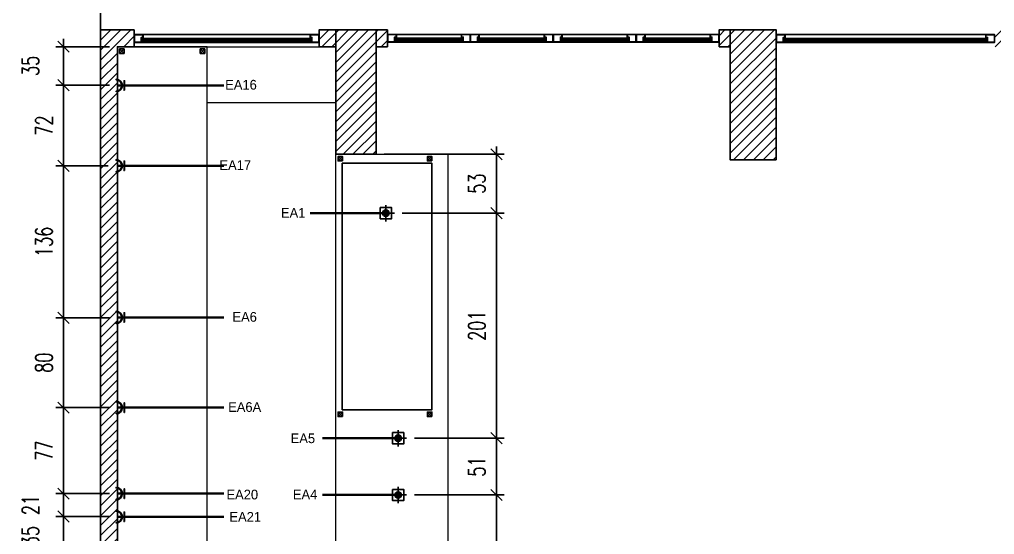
# Model space of a CAD drawing. Header units: centimetres. Extents: x 137431 to 143795, y 30587 to 33236.
# Drawn here: x 139501 to 140371, y 32303 to 32763 of the extents above; entities that cross this region are included whole.
import ezdxf
from ezdxf.enums import TextEntityAlignment as Align

# ---------------------------------------------------------------- set-up
doc = ezdxf.new("R2010")
doc.units = ezdxf.units.CM
doc.header["$LTSCALE"] = 10
doc.header["$MEASUREMENT"] = 0
doc.header["$PDMODE"] = 3
doc.header["$PDSIZE"] = 20
for name, color, linetype in [('-DWG_ANA', 7, 'Continuous'), ('141125_RT1$0$xref_4_vitrin_kaplama$0$2DCAM', 4, 'Continuous'), ('141125_RT1$0$xref_4_vitrin_kaplama$0$2DKONST2', 253, 'Continuous'), ('ELEKTRİK', 10, 'Continuous'), ('Kıtc-002 Çizgi', 7, 'Continuous'), ('Kıtc-040 Detay', 7, 'Continuous'), ('LP-DIMENSION_INT_100', 51, 'Continuous'), ('S2000-002 Çizgi', 7, 'Continuous')]:
    doc.layers.add(name, color=color, linetype=linetype)
doc.layers.add('ARK_AHŞAP', color=45, linetype='Continuous', lineweight=15)
doc.layers.add('ELK', color=1, linetype='Continuous', lineweight=35)
doc.styles.add('GP_A_104_0.00_REV09$0$TRdimension', font='simplex.shx', dxfattribs={"width": 0.7})
doc.styles.add('TAKSİM', font='GOTHIC.TTF', dxfattribs={"height": 7})
doc.dimstyles.new('GP_A_104_0.00_REV09$0$tr-100', dxfattribs={"dimscale": 100, "dimtxt": 0.15, "dimasz": 0.1, "dimexe": 0.07, "dimexo": 0.07, "dimgap": 0.1, "dimtad": 1, "dimdec": 0, "dimrnd": 0.5, "dimzin": 0, "dimdsep": 46, "dimtxsty": 'GP_A_104_0.00_REV09$0$TRdimension', "dimblk": 'GP_A_104_0.00_REV09$0$_Oblique', "dimcen": 0.2, "dimdle": 0.07, "dimadec": 0, "dimazin": 0, "dimtfac": 1, "dimtdec": 0, "dimtmove": 2, "dimatfit": 3, "dimldrblk": 'GP_A_104_0.00_REV09$0$_Oblique', "dimfxl": 1, "dimtolj": 1, "dimtzin": 0, "dimarcsym": 0})
pattern_1 = [(45, (0, 2631.017383589278), (-4.419417382415921, 4.419417382415922), [])]

# ---------------------------------------------------------------- blocks, each defined once
blk = doc.blocks.new('A$C50025146')
at = {"layer": 'ELEKTRİK'}
for points in [[(16.0258407970905, 9.846670621633166), (16.5885051934838, 9.846670621633166), (16.5885051934838, 1.406704675742731), (16.0258407970905, 1.406704675742731)], [(6.940050297998823e-05, 5.345355450490388), (6.940050297998823e-05, 5.908019846885509), (22.50664525620232, 5.908019846885509), (22.50664525620232, 5.345355450490388)]]:
    blk.add_hatch(color=256, dxfattribs=at).paths.add_polyline_path(points)
h = blk.add_hatch(color=256, dxfattribs=at)
edge = h.paths.add_edge_path()
edge.add_line((23.70435837441619, 11.25333161261187), (23.70435837441619, 10.69066721622039))
edge.add_ellipse((23.70435837441619, 5.626687648689767), major_axis=(3.580774291992597, -3.580774291992606), ratio=0.9999999999999413, start_angle=134.9999999999983, end_angle=314.9999999999983)
edge.add_line((23.70435837441619, 0.5627080811555061), (23.70435837441619, 4.368476402305532e-05))
edge.add_ellipse((23.70435837441619, 5.626687648689767), major_axis=(3.978638102213783, 3.978638102213774), ratio=0.9999999999999128, start_angle=45.0000000000025, end_angle=225.0000000000025, ccw=False)
for points, elevation in [([(16.0258407970905, 1.406704675742731), (16.0258407970905, 9.846670621633166), (16.5885051934838, 9.846670621633166), (16.5885051934838, 1.406704675742731)], 4.791194770819646e-08), ([(6.940050297998823e-05, 5.908019846885509), (22.50664525620232, 5.908019846885509), (22.50664525620232, 5.345355450490388), (6.940050297998823e-05, 5.345355450490388)], 4.794507297291503e-08)]:
    blk.add_lwpolyline(points, close=True, dxfattribs=dict(at, elevation=elevation))
at = {"layer": 'ELEKTRİK', "elevation": 4.798666618537076e-08}
blk.add_lwpolyline([(23.70435837441437, 4.368476402305532e-05), (23.70435837441619, 0.5627080811555061, -0.9999999999999944), (23.70435837441619, 10.69066721622039), (23.70435837441619, 11.25333161261187, 0.9999999999999944)], format="xyb", close=True, dxfattribs=at)
blk = doc.blocks.new('A$C611F6802')
at = {"layer": '-DWG_ANA'}
h = blk.add_hatch(dxfattribs=at)
h.set_pattern_fill('ANSI31', color=1, style=0)
h.set_pattern_definition([(45, (-55670.14020227872, -22065.11067284289), (-0.08838834764831843, 0.08838834764831845), [])])
h.paths.add_polyline_path([(4.423971784401617, 7.700424825947266, 1), (10.13888412773802, 7.700424825947266, 1)])
at = {"layer": '-DWG_ANA', "color": 1}
for p, q in [((7.28142795606982, 7.700424825947266), (7.28142795606982, 15.25836134111159)), ((7.28142795606982, 15.25836134111159), (7.28142795606982, 0)), ((7.28142795606982, 7.629180670555797), (0, 7.629180670555797)), ((7.28142795606982, 7.629180670555797), (14.67722620816494, 7.629180670555797)), ((14.67722620816494, 7.629180670555797), (7.28142795606982, 7.629180670555797))]:
    blk.add_line(p, q, dxfattribs=at)
blk.add_lwpolyline([(2.28142795606982, 2.700424825947266), (12.28142795606982, 2.700424825947266), (12.28142795606982, 12.70042482594727), (2.28142795606982, 12.70042482594727)], close=True, dxfattribs=at)
blk.add_circle((7.28142795606982, 7.700424825947266), 2.857456171668203, dxfattribs=at)
blk = doc.blocks.new('ADD')
at = {"layer": 'LP-DIMENSION_INT_100'}
h = blk.add_hatch(dxfattribs=at)
h.set_pattern_fill('ANSI31', color=253, scale=50)
h.set_pattern_definition(pattern_1)
h.paths.add_polyline_path([(139970.107423738, 32753.3731791895), (139940.107423738, 32753.3731791895), (139940.107423738, 32193.3731791895), (139955.107423738, 32193.3731791895), (139955.107423738, 32738.3731791895), (139970.107423738, 32738.3731791895)])
h.paths.add_polyline_path([(139973.107423738, 32112.3731791895), (139940.107423738, 32112.3731791895), (139940.107423738, 32193.3731791895), (139973.107423738, 32193.3731791895)])
h.paths.add_polyline_path([(139940.107423738, 32112.3731791895), (139955.107423738, 32112.3731791895), (139955.107423738, 31876.3731791895), (139940.107423738, 31876.3731791895)])
h.paths.add_polyline_path([(140016.107423738, 31876.3731791895), (139940.107423738, 31876.3731791895), (139940.107423738, 31851.3731791895), (140016.107423738, 31851.3731791895)])
h.paths.add_polyline_path([(140016.107423738, 31866.3731791895), (140198.107423738, 31866.3731791895), (140198.107423738, 32061.3731791895), (140550.107423738, 32061.3731791895), (140550.107423738, 31846.3731791895), (140535.107423738, 31846.3731791895), (140535.107423738, 32046.3731791895), (140213.107423738, 32046.3731791895), (140213.107423738, 31851.3731791895), (140016.107423738, 31851.3731791895)])
h = blk.add_hatch(dxfattribs=at)
h.set_pattern_fill('ANSI31', color=253, scale=50)
h.set_pattern_definition(pattern_1)
h.paths.add_polyline_path([(140186.107423738, 32642.3731791895), (140150.107423738, 32642.3731791895), (140150.107423738, 32753.3731791895), (140186.107423738, 32753.3731791895)])
h.paths.add_polyline_path([(140135.107423738, 32738.3731791895), (140150.107423738, 32738.3731791895), (140150.107423738, 32753.3731791895), (140135.107423738, 32753.3731791895)])
h.paths.add_polyline_path([(140196.107423738, 32738.3731791895), (140186.107423738, 32738.3731791895), (140186.107423738, 32753.3731791895), (140196.107423738, 32753.3731791895)])
h.paths.add_polyline_path([(140543.107423738, 32637.3731791895), (140502.107423738, 32637.3731791895), (140502.107423738, 32753.3731791895), (140543.107423738, 32753.3731791895)])
h.paths.add_polyline_path([(140492.107423738, 32738.3731791895), (140502.107423738, 32738.3731791895), (140502.107423738, 32753.3731791895), (140492.107423738, 32753.3731791895)])
h.paths.add_polyline_path([(140738.107423738, 32738.3731791895), (140831.107423738, 32738.3731791895), (140831.107423738, 32753.3731791895), (140738.107423738, 32753.3731791895)])
h.paths.add_polyline_path([(141025.107423738, 32705.3731791895), (141150.107423738, 32705.3731791895), (141150.107423738, 32753.3731791895), (141025.107423738, 32753.3731791895)])
h.paths.add_polyline_path([(141135.107423738, 32705.3731791895), (141150.107423738, 32705.3731791895), (141150.107423738, 32626.3731791895), (141135.107423738, 32626.3731791895)])
h.paths.add_polyline_path([(141135.107423738, 32432.3731791895), (141150.107423738, 32432.3731791895), (141150.107423738, 32342.3731791895), (141135.107423738, 32342.3731791895)])
h.paths.add_polyline_path([(141135.107423738, 32149.3731791895), (141150.107423738, 32149.3731791895), (141150.107423738, 31979.3731791895), (141135.107423738, 31979.3731791895)])
h.paths.add_polyline_path([(141019.107423738, 31936.3731791895), (141150.107423738, 31936.3731791895), (141150.107423738, 31979.3731791895), (141019.107423738, 31979.3731791895)])
h.paths.add_polyline_path([(140826.107423738, 32342.3731791895), (140858.107423738, 32342.3731791895), (140858.107423738, 32265.3731791895), (140826.107423738, 32265.3731791895)])
at = {"layer": '141125_RT1$0$xref_4_vitrin_kaplama$0$2DCAM'}
for p, q in [((140127.1074021604, 32749.1232872543), (139978.1073918363, 32749.12322762729)), ((140262.1074237382, 32749.37313315692), (140204.1073973364, 32749.37316894448)), ((140278.1075042948, 32749.37313315692), (140336.1073973429, 32749.3731539246)), ((140410.1074237427, 32749.37228743463), (140352.1073973381, 32749.37213313215)), ((140484.107403599, 32749.37313315692), (140426.1074237378, 32749.37316143442)), ((140730.1073834597, 32749.1232872543), (140551.1073834593, 32749.12322762729)), ((139978.4074321151, 32742.12322935451), (140126.8074424389, 32742.12328552856)), ((140204.4074376152, 32742.3731706717), (140261.8074640167, 32742.37313143118)), ((140335.8073570641, 32742.37315565182), (140278.4074640163, 32742.37313143118)), ((140352.4074376169, 32742.37213485938), (140409.8074640212, 32742.37228195962)), ((140426.4074640166, 32742.37316316165), (140483.8074438775, 32742.37313143118)), ((140551.4074237382, 32742.12322935451), (140729.8074237382, 32742.12328552856))]:
    blk.add_line(p, q, dxfattribs=at)
for points in [[(140128.5074215849, 32745.82205593584), (139976.7074104031, 32745.82198019848)], [(139976.7074138555, 32745.22198019833), (140128.5074250374, 32745.22205593594)], [(139976.707423062, 32743.62198019832), (139977.7074230619, 32743.62198595226), (139977.7074138555, 32745.22198595236), (139976.7074138555, 32745.22198019833)], [(140128.5074376964, 32743.0220559359), (139976.7074265145, 32743.02198019831), (139976.707423062, 32743.62198019832), (140128.5074342438, 32743.62205593595)], [(140128.5074250302, 32745.22329530994), (140127.5074250303, 32745.223289556), (140127.5074342368, 32743.62328955602), (140128.5074342368, 32743.62329530996)], [(140263.5074431627, 32746.07190183846), (140202.7074159031, 32746.07192151567)], [(140202.707428562, 32743.87192151551), (140203.707428562, 32743.87192726945), (140203.7074193556, 32745.47192726955), (140202.7074193555, 32745.47192151552)], [(140202.7074193555, 32745.47192151552), (140263.5074466152, 32745.47190183855)], [(140263.5074592741, 32743.27190183851), (140202.7074320146, 32743.2719215155), (140202.707428562, 32743.87192151551), (140263.5074558216, 32743.87190183856)], [(140263.507446608, 32745.47314121256), (140262.507446608, 32745.47313545861), (140262.5074558146, 32743.87313545864), (140263.5074558145, 32743.87314121258)], [(140276.7074687589, 32743.27190183851), (140337.5073626647, 32743.27190649562), (140337.5073661172, 32743.87190649563), (140276.7074722114, 32743.87190183856)], [(140276.7074814251, 32745.47314121256), (140277.707481425, 32745.47313545861), (140277.7074722184, 32743.87313545864), (140276.7074722185, 32743.87314121258)], [(140337.5073753237, 32745.47190649563), (140276.7074814178, 32745.47190183855)], [(140276.7074848703, 32746.07190183846), (140337.5073787762, 32746.07190649578)], [(140337.5073661172, 32743.87190649563), (140336.5073661173, 32743.87191224957), (140336.5073753237, 32745.47191224966), (140337.5073753237, 32745.47190649563)], [(140411.5074431672, 32746.07107273111), (140350.7074159049, 32746.07088570334)], [(140350.7074193573, 32745.47088570319), (140410.5074466196, 32745.47107155159)], [(140350.7074285638, 32743.87088570319), (140351.7074285637, 32743.87089145713), (140351.7074193573, 32745.47089145722), (140350.7074193573, 32745.47088570319)], [(140411.5074592785, 32743.27107273144), (140350.7074320163, 32743.27088570318), (140350.7074285638, 32743.87088570319), (140410.5074558261, 32743.87107155162)], [(140411.50744661, 32745.47272298963), (140410.5074466101, 32745.47271723568), (140410.5074558166, 32743.87271723571), (140411.5074558166, 32743.87272298965)], [(140485.5074230234, 32746.07190183846), (140424.7074423046, 32746.07191400561)], [(140424.7074549635, 32743.87191400545), (140425.7074549634, 32743.8719197594), (140425.7074457571, 32745.47191975949), (140424.707445757, 32745.47191400546)], [(140424.707445757, 32745.47191400546), (140485.507426476, 32745.47190183855)], [(140485.5074391349, 32743.27190183851), (140424.7074584161, 32743.27191400545), (140424.7074549635, 32743.87191400545), (140485.5074356824, 32743.87190183856)], [(140485.5074264687, 32745.47314121256), (140484.5074264688, 32745.47313545861), (140484.5074356753, 32743.87313545864), (140485.5074356753, 32743.87314121258)], [(140731.5074028841, 32745.82205593584), (140549.7074020261, 32745.82198019848)], [(140549.7074054785, 32745.22198019833), (140731.5074063367, 32745.22205593594)], [(140549.7074146851, 32743.62198019832), (140550.7074146849, 32743.62198595226), (140550.7074054785, 32745.22198595236), (140549.7074054785, 32745.22198019833)], [(140731.5074189956, 32743.0220559359), (140549.7074181375, 32743.02198019831), (140549.7074146851, 32743.62198019832), (140731.5074155431, 32743.62205593595)], [(140731.5074063294, 32745.22329530994), (140730.5074063295, 32745.223289556), (140730.507415536, 32743.62328955602), (140731.507415536, 32743.62329530996)]]:
    blk.add_lwpolyline(points, dxfattribs=at)
at = {"layer": '141125_RT1$0$xref_4_vitrin_kaplama$0$2DKONST2'}
for points in [[(139976.707428809, 32742.62321957241), (139976.7074069435, 32746.42321957239), (139978.1074073724, 32746.42322762809), (139978.1073918363, 32749.12322762777), (139971.1074182379, 32749.12318734973), (139971.1074182379, 32749.12318734973), (139970.1074182379, 32749.12318159564), (139970.1074292381, 32742.62317678336), (139970.1074292381, 32742.62317678336), (139970.1074321149, 32742.12318159527), (139978.407432115, 32742.12322935443), (139978.4074292379, 32742.62322935437)], [(139976.4574302475, 32742.37321813387), (139976.4574055049, 32746.6732181339), (139977.857405934, 32746.67322618955), (139977.8573932749, 32748.87322618934), (139971.3574196764, 32748.87318878832), (139971.3574196765, 32748.87318878845), (139970.3574185082, 32748.87318303409), (139970.3574295085, 32742.37318303418)], [(140134.1074424387, 32742.12332753272), (140135.1074424387, 32742.12333328691), (140135.1074050372, 32748.62333328688), (140135.1074050372, 32748.62333328694), (140135.1074021602, 32749.12333328685), (140127.1074021604, 32749.12328725426), (140127.1074176963, 32746.42328725427), (140128.5074181254, 32746.42329531017), (140128.5074399908, 32742.62329531012), (140126.8074395618, 32742.62328552812), (140126.8074424389, 32742.12328552827), (140134.1074424387, 32742.12332753272)], [(140133.8574410002, 32742.37332609429), (140134.8574410001, 32742.37333184835), (140134.8574035987, 32748.87333184838), (140127.3574035989, 32748.87328869273), (140127.3574162576, 32746.6732886925), (140128.7574166868, 32746.67329674835), (140128.7574414293, 32742.37329674867), (140133.8574410003, 32742.37332609444)], [(140202.707434309, 32742.8731608896), (140202.7074124436, 32746.67316088958), (140204.1074128725, 32746.67316894528), (140204.1073973364, 32749.37316894496), (140197.107423738, 32749.37312866692), (140197.107423738, 32749.37312866692), (140196.107423738, 32749.37312291283), (140196.1074347382, 32742.87311810055), (140196.1074347382, 32742.87311810055), (140196.107437615, 32742.37312291246), (140204.4074376151, 32742.37317067162), (140204.407434738, 32742.87317067156)], [(140202.4574357475, 32742.62315945106), (140202.457411005, 32746.92315945109), (140203.857411434, 32746.92316750674), (140203.8573987749, 32749.12316750653), (140197.3574251765, 32749.1231301055), (140197.3574251766, 32749.12313010564), (140196.3574240083, 32749.12312435128), (140196.3574350085, 32742.62312435137)], [(140269.1074640165, 32742.37317343534), (140270.1074640165, 32742.37317918953), (140270.107426615, 32748.8731791895), (140270.107426615, 32748.87317918956), (140270.107423738, 32749.37317918947), (140262.1074237382, 32749.37313315687), (140262.1074392741, 32746.67313315689), (140263.5074397032, 32746.67314121279), (140263.5074615685, 32742.87314121274), (140261.8074611396, 32742.87313143074), (140261.8074640167, 32742.37313143089), (140269.1074640165, 32742.37317343534)], [(140268.857462578, 32742.62317199691), (140269.8574625779, 32742.62317775097), (140269.8574251765, 32749.123177751), (140262.3574251767, 32749.12313459535), (140262.3574378354, 32746.92313459512), (140263.7574382646, 32746.92314265097), (140263.7574630071, 32742.62314265129), (140268.8574625781, 32742.62317199706)], [(140271.1074640165, 32742.37317343534), (140270.1074640165, 32742.37317918953), (140270.107501418, 32748.8731791895), (140270.107501418, 32748.87317918956), (140270.107504295, 32749.37317918947), (140278.1075042948, 32749.37313315687), (140278.1074887589, 32746.67313315689), (140276.7074883298, 32746.67314121279), (140276.7074664645, 32742.87314121274), (140278.4074668934, 32742.87313143074), (140278.4074640163, 32742.37313143089), (140271.1074640165, 32742.37317343534)], [(140271.357465455, 32742.62317199691), (140270.3574654551, 32742.62317775097), (140270.3575028565, 32749.123177751), (140277.8575028563, 32749.12313459535), (140277.8574901976, 32746.92313459512), (140276.4574897685, 32746.92314265097), (140276.4574650259, 32742.62314265129), (140271.3574654549, 32742.62317199706)], [(140337.5073603703, 32742.87314586972), (140337.5073822357, 32746.67314586969), (140336.1073818068, 32746.6731539254), (140336.1073973429, 32749.37315392508), (140343.1073709413, 32749.37311364703), (140343.1073709413, 32749.37311364703), (140344.1073709413, 32749.37310789294), (140344.1073599411, 32742.87310308067), (140344.1073599411, 32742.87310308067), (140344.1073570643, 32742.37310789258), (140335.8073570642, 32742.37315565173), (140335.8073599413, 32742.87315565168)], [(140337.7573589318, 32742.62314443117), (140337.7573836743, 32746.92314443121), (140336.3573832453, 32746.92315248686), (140336.3573959043, 32749.12315248665), (140342.8573695028, 32749.12311508562), (140342.8573695027, 32749.12311508575), (140343.857370671, 32749.1231093314), (140343.8573596707, 32742.62310933149)], [(140350.7074343108, 32742.87212507728), (140350.7074124453, 32746.67212507725), (140352.1074128742, 32746.67213313296), (140352.1073973381, 32749.37213313263), (140345.1074237397, 32749.37209285459), (140345.1074237397, 32749.37209285459), (140344.1074237397, 32749.3720871005), (140344.1074347399, 32742.87208228823), (140344.1074347399, 32742.87208228823), (140344.1074376168, 32742.37208710014), (140352.4074376168, 32742.37213485929), (140352.4074347397, 32742.87213485923)], [(140350.4574357493, 32742.62212363873), (140350.4574110068, 32746.92212363876), (140351.8574114358, 32746.92213169441), (140351.8573987767, 32749.12213169421), (140345.3574251783, 32749.12209429318), (140345.3574251783, 32749.12209429331), (140344.35742401, 32749.12208853896), (140344.3574350103, 32742.62208853905)], [(140417.1074640185, 32742.37275521241), (140418.1074640185, 32742.3727609666), (140418.107426617, 32748.87276096657), (140418.107426617, 32748.87276096663), (140418.10742374, 32749.37276096654), (140410.1074237402, 32749.37271493394), (140410.1074392761, 32746.67271493396), (140411.5074397052, 32746.67272298986), (140411.5074615706, 32742.87272298981), (140409.8074611417, 32742.87271320781), (140409.8074640187, 32742.37271320795), (140417.1074640185, 32742.37275521241)], [(140416.85746258, 32742.62275377398), (140417.8574625799, 32742.62275952804), (140417.8574251785, 32749.12275952807), (140410.3574251788, 32749.12271637241), (140410.3574378375, 32746.92271637218), (140411.7574382666, 32746.92272442804), (140411.7574630091, 32742.62272442835), (140416.8574625801, 32742.62275377413)], [(140424.7074607105, 32742.87315337954), (140424.707438845, 32746.67315337952), (140426.107439274, 32746.67316143522), (140426.1074237378, 32749.3731614349), (140419.1074501395, 32749.37312115686), (140419.1074501395, 32749.37312115686), (140418.1074501395, 32749.37311540277), (140418.1074611397, 32742.8731105905), (140418.1074611397, 32742.8731105905), (140418.1074640165, 32742.37311540241), (140426.4074640166, 32742.37316316156), (140426.4074611395, 32742.8731631615)], [(140424.457462149, 32742.623151941), (140424.4574374065, 32746.92315194103), (140425.8574378355, 32746.92315999668), (140425.8574251764, 32749.12315999647), (140419.357451578, 32749.12312259545), (140419.3574515781, 32749.12312259558), (140418.3574504097, 32749.12311684123), (140418.35746141, 32742.62311684131)], [(140491.1074438773, 32742.37317343534), (140492.1074438773, 32742.37317918953), (140492.1074064758, 32748.8731791895), (140492.1074064758, 32748.87317918956), (140492.1074035988, 32749.37317918947), (140484.1074035989, 32749.37313315687), (140484.1074191348, 32746.67313315689), (140485.5074195639, 32746.67314121279), (140485.5074414293, 32742.87314121274), (140483.8074410004, 32742.87313143074), (140483.8074438774, 32742.37313143089), (140491.1074438773, 32742.37317343534)], [(140490.8574424387, 32742.62317199691), (140491.8574424386, 32742.62317775097), (140491.8574050372, 32749.123177751), (140484.3574050375, 32749.12313459535), (140484.3574176962, 32746.92313459512), (140485.7574181253, 32746.92314265097), (140485.7574428678, 32742.62314265129), (140490.8574424388, 32742.62317199706)], [(140549.707420432, 32742.62321957241), (140549.7073985665, 32746.42321957239), (140551.1073989955, 32746.42322762809), (140551.1073834593, 32749.12322762777), (140544.1074098609, 32749.12318734973), (140544.1074098609, 32749.12318734973), (140543.1074098609, 32749.12318159564), (140543.1074208611, 32742.62317678336), (140543.1074208611, 32742.62317678336), (140543.107423738, 32742.12318159527), (140551.407423738, 32742.12322935443), (140551.407420861, 32742.62322935437)], [(140549.4574218705, 32742.37321813387), (140549.457397128, 32746.6732181339), (140550.857397557, 32746.67322618955), (140550.8573848979, 32748.87322618934), (140544.3574112995, 32748.87318878832), (140544.3574112996, 32748.87318878845), (140543.3574101313, 32748.87318303409), (140543.3574211315, 32742.37318303418)], [(140737.107423738, 32742.12332753272), (140738.107423738, 32742.12333328691), (140738.1073863365, 32748.62333328688), (140738.1073863365, 32748.62333328694), (140738.1073834595, 32749.12333328685), (140730.1073834596, 32749.12328725426), (140730.1073989955, 32746.42328725427), (140731.5073994247, 32746.42329531017), (140731.50742129, 32742.62329531012), (140729.8074208611, 32742.62328552812), (140729.8074237381, 32742.12328552827), (140737.107423738, 32742.12332753272)], [(140736.8574222995, 32742.37332609429), (140737.8574222993, 32742.37333184835), (140737.857384898, 32748.87333184838), (140730.3573848982, 32748.87328869273), (140730.3573975569, 32746.6732886925), (140731.757397986, 32746.67329674835), (140731.7574227286, 32742.37329674867), (140736.8574222996, 32742.37332609444)]]:
    blk.add_lwpolyline(points, close=True, dxfattribs=at)
at = {"layer": 'LP-DIMENSION_INT_100', "color": 2}
blk.add_lwpolyline([(139940.107423738, 32753.3731791895), (139940.107423738, 33236.3731791895), (141408.107423738, 33236.3731791895), (141408.107423738, 31667.40631546666)], dxfattribs=at)
for points in [[(139970.107423738, 32753.3731791895), (139940.107423738, 32753.3731791895), (139940.107423738, 32193.3731791895), (139955.107423738, 32193.3731791895), (139955.107423738, 32738.3731791895), (139970.107423738, 32738.3731791895), (139970.107423738, 32753.3731791895)], [(140135.107423738, 32738.3731791895), (140150.107423738, 32738.3731791895), (140150.107423738, 32753.3731791895), (140135.107423738, 32753.3731791895)], [(140186.107423738, 32642.3731791895), (140150.107423738, 32642.3731791895), (140150.107423738, 32753.3731791895), (140186.107423738, 32753.3731791895)], [(140196.107423738, 32738.3731791895), (140186.107423738, 32738.3731791895), (140186.107423738, 32753.3731791895), (140196.107423738, 32753.3731791895)], [(140492.107423738, 32738.3731791895), (140502.107423738, 32738.3731791895), (140502.107423738, 32753.3731791895), (140492.107423738, 32753.3731791895)], [(140543.107423738, 32637.3731791895), (140502.107423738, 32637.3731791895), (140502.107423738, 32753.3731791895), (140543.107423738, 32753.3731791895)]]:
    blk.add_lwpolyline(points, close=True, dxfattribs=at)
blk = doc.blocks.new('A$C14D17327')
at = {"layer": 'Kıtc-002 Çizgi', "color": 1, "elevation": -1.444281839363095e-08}
blk.add_lwpolyline([(-3.628785634646192e-06, 4.000000733699835), (3.999996371214365, 4.000000733699835), (3.999996371214365, 7.336998351092916e-07), (-3.628785634646192e-06, 7.336998351092916e-07)], close=True, dxfattribs=at)
for points in [[(-3.628785634646192e-06, 4.000000733699835), (3.999996371214365, 7.336998351092916e-07)], [(-3.628785634646192e-06, 7.336998351092916e-07), (3.999996371214365, 4.000000733699835)]]:
    blk.add_lwpolyline(points, dxfattribs=at)
blk = doc.blocks.new('GP_A_104_0.00_REV09$0$_Oblique')
at = {"color": 0, "linetype": 'ByBlock', "lineweight": -2}
blk.add_line((-0.5, -0.5), (0.5, 0.5), dxfattribs=at)
blk = doc.blocks.new('*D23')
at = {"color": 0, "lineweight": -2, "transparency": 16777216}
for p, q in [((139540.2292878109, 32745.37317918952), (139540.2292878109, 32697.01483104559)), ((139581.2708606015, 32738.37317918952), (139533.2292878109, 32738.37317918952)), ((139581.2708606015, 32704.01483104559), (139533.2292878109, 32704.01483104559))]:
    blk.add_line(p, q, dxfattribs=at)
at = {"layer": 'Defpoints', "color": 0, "transparency": 16777216}
for p in [(139588.2708606015, 32738.37317918952), (139540.2292878109, 32704.01483104559), (139588.2708606015, 32704.01483104559)]:
    blk.add_point(p, dxfattribs=at)
at = {"color": 0, "lineweight": -2, "transparency": 16777216, "xscale": 10, "yscale": 10, "zscale": 10}
for p, rotation in [((139540.2292878109, 32738.37317918952), 90), ((139540.2292878109, 32704.01483104559), 270)]:
    blk.add_blockref('GP_A_104_0.00_REV09$0$_Oblique', p, dxfattribs=dict(at, rotation=rotation))
at = {"color": 0, "transparency": 16777216, "insert": (139510.7292878109, 32721.1940051175), "char_height": 15, "attachment_point": 5, "rotation": 90, "style": 'GP_A_104_0.00_REV09$0$TRdimension'}
blk.add_mtext('\\A1;35', dxfattribs=at)
blk = doc.blocks.new('*D24')
at = {"color": 0, "lineweight": -2, "transparency": 16777216}
for p, q in [((139540.2292878111, 32711.01483104559), (139540.2292878111, 32625.04691192265)), ((139581.2708606015, 32704.01483104559), (139533.2292878111, 32704.01483104559)), ((139580.0731474833, 32632.04691192265), (139533.2292878111, 32632.04691192265))]:
    blk.add_line(p, q, dxfattribs=at)
at = {"layer": 'Defpoints', "color": 0, "transparency": 16777216}
for p in [(139588.2708606015, 32704.01483104559), (139540.2292878111, 32632.04691192265), (139587.0731474833, 32632.04691192265)]:
    blk.add_point(p, dxfattribs=at)
at = {"color": 0, "lineweight": -2, "transparency": 16777216, "xscale": 10, "yscale": 10, "zscale": 10}
for p, rotation in [((139540.2292878111, 32704.01483104559), 90), ((139540.2292878111, 32632.04691192265), 270)]:
    blk.add_blockref('GP_A_104_0.00_REV09$0$_Oblique', p, dxfattribs=dict(at, rotation=rotation))
at = {"color": 0, "transparency": 16777216, "insert": (139522.729287811, 32668.03087148407), "char_height": 15, "attachment_point": 5, "rotation": 90, "style": 'GP_A_104_0.00_REV09$0$TRdimension'}
blk.add_mtext('\\A1;72', dxfattribs=at)
blk = doc.blocks.new('*D25')
at = {"color": 0, "lineweight": -2, "transparency": 16777216}
for p, q in [((139540.2292878112, 32639.04691192265), (139540.2292878112, 32489.44798100785)), ((139580.0731474833, 32632.04691192265), (139533.2292878112, 32632.04691192265)), ((139581.2708606014, 32496.44798100785), (139533.2292878112, 32496.44798100785))]:
    blk.add_line(p, q, dxfattribs=at)
at = {"layer": 'Defpoints', "color": 0, "transparency": 16777216}
for p in [(139587.0731474833, 32632.04691192265), (139540.2292878112, 32496.44798100785), (139588.2708606014, 32496.44798100785)]:
    blk.add_point(p, dxfattribs=at)
at = {"color": 0, "lineweight": -2, "transparency": 16777216, "xscale": 10, "yscale": 10, "zscale": 10}
for p, rotation in [((139540.2292878112, 32632.04691192265), 90), ((139540.2292878112, 32496.44798100785), 270)]:
    blk.add_blockref('GP_A_104_0.00_REV09$0$_Oblique', p, dxfattribs=dict(at, rotation=rotation))
at = {"color": 0, "transparency": 16777216, "insert": (139522.7292878111, 32564.2474464652), "char_height": 15, "attachment_point": 5, "rotation": 90, "style": 'GP_A_104_0.00_REV09$0$TRdimension'}
blk.add_mtext('\\A1;136', dxfattribs=at)
blk = doc.blocks.new('*D26')
at = {"color": 0, "lineweight": -2, "transparency": 16777216}
for p, q in [((139581.2708606014, 32496.44798100785), (139533.2292878113, 32496.44798100785)), ((139540.2292878113, 32503.44798100785), (139540.2292878113, 32409.30640334619)), ((139581.2708606014, 32416.30640334619), (139533.2292878113, 32416.30640334619))]:
    blk.add_line(p, q, dxfattribs=at)
at = {"layer": 'Defpoints', "color": 0, "transparency": 16777216}
for p in [(139588.2708606014, 32496.44798100785), (139540.2292878113, 32416.30640334619), (139588.2708606014, 32416.30640334619)]:
    blk.add_point(p, dxfattribs=at)
at = {"color": 0, "lineweight": -2, "transparency": 16777216, "xscale": 10, "yscale": 10, "zscale": 10}
for p, rotation in [((139540.2292878113, 32496.44798100785), 90), ((139540.2292878113, 32416.30640334619), 270)]:
    blk.add_blockref('GP_A_104_0.00_REV09$0$_Oblique', p, dxfattribs=dict(at, rotation=rotation))
at = {"color": 0, "transparency": 16777216, "insert": (139522.7292878113, 32456.37719217697), "char_height": 15, "attachment_point": 5, "rotation": 90, "style": 'GP_A_104_0.00_REV09$0$TRdimension'}
blk.add_mtext('\\A1;80', dxfattribs=at)
blk = doc.blocks.new('*D27')
at = {"color": 0, "lineweight": -2, "transparency": 16777216}
for p, q in [((139540.2292878114, 32423.30640334619), (139540.2292878114, 32332.5450150236)), ((139581.2708606014, 32416.30640334619), (139533.2292878114, 32416.30640334619)), ((139581.2708606014, 32339.5450150236), (139533.2292878114, 32339.5450150236))]:
    blk.add_line(p, q, dxfattribs=at)
at = {"layer": 'Defpoints', "color": 0, "transparency": 16777216}
for p in [(139588.2708606014, 32416.30640334619), (139540.2292878114, 32339.5450150236), (139588.2708606014, 32339.5450150236)]:
    blk.add_point(p, dxfattribs=at)
at = {"color": 0, "lineweight": -2, "transparency": 16777216, "xscale": 10, "yscale": 10, "zscale": 10}
for p, rotation in [((139540.2292878114, 32416.30640334619), 90), ((139540.2292878114, 32339.5450150236), 270)]:
    blk.add_blockref('GP_A_104_0.00_REV09$0$_Oblique', p, dxfattribs=dict(at, rotation=rotation))
at = {"color": 0, "transparency": 16777216, "insert": (139522.7292878114, 32377.92570918485), "char_height": 15, "attachment_point": 5, "rotation": 90, "style": 'GP_A_104_0.00_REV09$0$TRdimension'}
blk.add_mtext('\\A1;77', dxfattribs=at)
blk = doc.blocks.new('*D28')
at = {"color": 0, "lineweight": -2, "transparency": 16777216}
for p, q in [((139581.2708606014, 32339.5450150236), (139533.2292878115, 32339.5450150236)), ((139540.2292878115, 32346.5450150236), (139540.2292878115, 32312.12410334134)), ((139581.2708606014, 32319.12410334134), (139533.2292878115, 32319.12410334134))]:
    blk.add_line(p, q, dxfattribs=at)
at = {"layer": 'Defpoints', "color": 0, "transparency": 16777216}
for p in [(139588.2708606014, 32339.5450150236), (139540.2292878115, 32319.12410334134), (139588.2708606014, 32319.12410334134)]:
    blk.add_point(p, dxfattribs=at)
at = {"color": 0, "lineweight": -2, "transparency": 16777216, "xscale": 10, "yscale": 10, "zscale": 10}
for p, rotation in [((139540.2292878115, 32339.5450150236), 90), ((139540.2292878115, 32319.12410334134), 270)]:
    blk.add_blockref('GP_A_104_0.00_REV09$0$_Oblique', p, dxfattribs=dict(at, rotation=rotation))
at = {"color": 0, "transparency": 16777216, "insert": (139510.7292878115, 32329.33455918243), "char_height": 15, "attachment_point": 5, "rotation": 90, "style": 'GP_A_104_0.00_REV09$0$TRdimension'}
blk.add_mtext('\\A1;21', dxfattribs=at)
blk = doc.blocks.new('*D29')
at = {"color": 0, "lineweight": -2, "transparency": 16777216}
for p, q in [((139540.2292878116, 32326.12410334134), (139540.2292878116, 32277.07074627735)), ((139581.2708606014, 32319.12410334134), (139533.2292878116, 32319.12410334134)), ((139581.2708606014, 32284.07074627735), (139533.2292878116, 32284.07074627735))]:
    blk.add_line(p, q, dxfattribs=at)
at = {"layer": 'Defpoints', "color": 0, "transparency": 16777216}
for p in [(139588.2708606014, 32319.12410334134), (139540.2292878116, 32284.07074627735), (139588.2708606014, 32284.07074627735)]:
    blk.add_point(p, dxfattribs=at)
at = {"color": 0, "lineweight": -2, "transparency": 16777216, "xscale": 10, "yscale": 10, "zscale": 10}
for p, rotation in [((139540.2292878116, 32319.12410334134), 90), ((139540.2292878116, 32284.07074627735), 270)]:
    blk.add_blockref('GP_A_104_0.00_REV09$0$_Oblique', p, dxfattribs=dict(at, rotation=rotation))
at = {"color": 0, "transparency": 16777216, "insert": (139510.7292878116, 32301.5974248093), "char_height": 15, "attachment_point": 5, "rotation": 90, "style": 'GP_A_104_0.00_REV09$0$TRdimension'}
blk.add_mtext('\\A1;35', dxfattribs=at)
blk = doc.blocks.new('*D34')
at = {"color": 0, "lineweight": -2, "transparency": 16777216}
for p, q in [((139926.6295318353, 32649.37317918952), (139926.6295318353, 32582.82340281931)), ((139826.2708606015, 32642.37317918952), (139933.6295318353, 32642.37317918952)), ((139842.4820022237, 32589.82340281931), (139933.6295318353, 32589.82340281931))]:
    blk.add_line(p, q, dxfattribs=at)
at = {"layer": 'Defpoints', "color": 0, "transparency": 16777216}
for p in [(139819.2708606015, 32642.37317918952), (139835.4820022237, 32589.82340281931), (139926.6295318353, 32589.82340281931)]:
    blk.add_point(p, dxfattribs=at)
at = {"color": 0, "lineweight": -2, "transparency": 16777216, "xscale": 10, "yscale": 10, "zscale": 10}
for p, rotation in [((139926.6295318353, 32642.37317918952), 90), ((139926.6295318353, 32589.82340281931), 270)]:
    blk.add_blockref('GP_A_104_0.00_REV09$0$_Oblique', p, dxfattribs=dict(at, rotation=rotation))
at = {"color": 0, "transparency": 16777216, "insert": (139909.1295318353, 32616.09829100437), "char_height": 15, "attachment_point": 5, "rotation": 90, "style": 'GP_A_104_0.00_REV09$0$TRdimension'}
blk.add_mtext('\\A1;53', dxfattribs=at)
blk = doc.blocks.new('*D35')
at = {"color": 0, "lineweight": -2, "transparency": 16777216}
for p, q in [((139926.6295318354, 32596.82340281931), (139926.6295318354, 32381.97131488352)), ((139842.4820022237, 32589.82340281931), (139933.6295318354, 32589.82340281931)), ((139853.3862586543, 32388.97131488352), (139933.6295318354, 32388.97131488352))]:
    blk.add_line(p, q, dxfattribs=at)
at = {"layer": 'Defpoints', "color": 0, "transparency": 16777216}
for p in [(139835.4820022237, 32589.82340281931), (139846.3862586543, 32388.97131488352), (139926.6295318354, 32388.97131488352)]:
    blk.add_point(p, dxfattribs=at)
at = {"color": 0, "lineweight": -2, "transparency": 16777216, "xscale": 10, "yscale": 10, "zscale": 10}
for p, rotation in [((139926.6295318354, 32589.82340281931), 90), ((139926.6295318354, 32388.97131488352), 270)]:
    blk.add_blockref('GP_A_104_0.00_REV09$0$_Oblique', p, dxfattribs=dict(at, rotation=rotation))
at = {"color": 0, "transparency": 16777216, "insert": (139909.1295318354, 32489.39735885137), "char_height": 15, "attachment_point": 5, "rotation": 90, "style": 'GP_A_104_0.00_REV09$0$TRdimension'}
blk.add_mtext('\\A1;201', dxfattribs=at)
blk = doc.blocks.new('*D36')
at = {"color": 0, "lineweight": -2, "transparency": 16777216}
for p, q in [((139926.6295318355, 32395.97131488352), (139926.6295318355, 32331.37096106537)), ((139853.3862586543, 32388.97131488352), (139933.6295318355, 32388.97131488352)), ((139853.3862586543, 32338.37096106537), (139933.6295318355, 32338.37096106537))]:
    blk.add_line(p, q, dxfattribs=at)
at = {"layer": 'Defpoints', "color": 0, "transparency": 16777216}
for p in [(139846.3862586543, 32388.97131488352), (139846.3862586543, 32338.37096106537), (139926.6295318355, 32338.37096106537)]:
    blk.add_point(p, dxfattribs=at)
at = {"color": 0, "lineweight": -2, "transparency": 16777216, "xscale": 10, "yscale": 10, "zscale": 10}
for p, rotation in [((139926.6295318355, 32388.97131488352), 90), ((139926.6295318355, 32338.37096106537), 270)]:
    blk.add_blockref('GP_A_104_0.00_REV09$0$_Oblique', p, dxfattribs=dict(at, rotation=rotation))
at = {"color": 0, "transparency": 16777216, "insert": (139909.1295318355, 32363.67113797439), "char_height": 15, "attachment_point": 5, "rotation": 90, "style": 'GP_A_104_0.00_REV09$0$TRdimension'}
blk.add_mtext('\\A1;51', dxfattribs=at)
blk = doc.blocks.new('*D37')
at = {"color": 0, "lineweight": -2, "transparency": 16777216}
for p, q in [((139926.6295318356, 32345.37096106537), (139926.6295318356, 32205.30730773177)), ((139853.3862586543, 32338.37096106537), (139933.6295318356, 32338.37096106537)), ((139871.085825588, 32212.30730773177), (139933.6295318356, 32212.30730773177))]:
    blk.add_line(p, q, dxfattribs=at)
at = {"layer": 'Defpoints', "color": 0, "transparency": 16777216}
for p in [(139846.3862586543, 32338.37096106537), (139864.085825588, 32212.30730773177), (139926.6295318356, 32212.30730773177)]:
    blk.add_point(p, dxfattribs=at)
at = {"color": 0, "lineweight": -2, "transparency": 16777216, "xscale": 10, "yscale": 10, "zscale": 10}
for p, rotation in [((139926.6295318356, 32338.37096106537), 90), ((139926.6295318356, 32212.30730773177), 270)]:
    blk.add_blockref('GP_A_104_0.00_REV09$0$_Oblique', p, dxfattribs=dict(at, rotation=rotation))
at = {"color": 0, "transparency": 16777216, "insert": (139909.1295318356, 32275.33913439852), "char_height": 15, "attachment_point": 5, "rotation": 90, "style": 'GP_A_104_0.00_REV09$0$TRdimension'}
blk.add_mtext('\\A1;126', dxfattribs=at)

msp = doc.modelspace()

# ---------------------------------------------------------------- linework, layer by layer
at = {"layer": 'ARK_AHŞAP'}
msp.add_lwpolyline([(139668.2708559624, 32738.3731791895), (139588.2708606014, 32738.3731791895), (139588.2708606014, 32061.37317918951), (139635.2708606014, 32061.3731791895), (139635.2708606014, 32061.3731791895), (139668.2708559624, 32061.3731791895)], close=True, dxfattribs=at)
for points in [[(139588.2708606014, 32738.3731791895), (139783.2708606014, 32738.3731791895), (139783.2708606014, 32688.3731791895), (139668.2708559624, 32688.3731791895)], [(139783.2708606014, 32136.3731791895), (139783.2708606014, 32560.48854864574), (139783.2708606014, 32560.48854864574), (139783.2708606014, 32642.3731791895), (139883.2708606014, 32642.3731791895), (139883.2708606014, 32201.3731791895)]]:
    msp.add_lwpolyline(points, dxfattribs=at)
at = {"layer": 'ELK', "color": 1}
for p, q in [((139683.3175453992, 32703.73349884742), (139610.7774364571, 32703.7334988474)), ((139683.3175453992, 32632.04691192268), (139610.7774364571, 32632.04691192263)), ((139760.3329782178, 32589.8234028193), (139827.9240657085, 32589.8234028193)), ((139683.3175453992, 32496.72931320608), (139610.7774364571, 32496.72931320602)), ((139683.3175453992, 32416.30640334623), (139610.7774364571, 32416.30640334617)), ((139771.2372346484, 32388.97131488351), (139838.8283221391, 32388.97131488351)), ((139683.3175453992, 32339.54501502364), (139610.7774364571, 32339.54501502361)), ((139771.2372346484, 32338.37096106535), (139838.8283221391, 32338.37096106535)), ((139683.3175453992, 32318.84277114318), (139610.7774364571, 32318.84277114312))]:
    msp.add_line(p, q, dxfattribs=at)
at = {"layer": 'S2000-002 Çizgi'}
for points in [[(139868.9767983238, 32564.3731791895), (139868.9767983237, 32634.3731791895), (139788.9767983237, 32634.3731791895)], [(139868.9767983237, 32564.3731791895), (139868.9767983237, 32634.3731791895), (139788.9767983237, 32634.3731791895)], [(139788.9767983237, 32634.3731791895), (139788.9767983237, 32493.3731791895)], [(139868.9767983236, 32493.3731791895), (139868.9767983237, 32493.3731791895), (139868.9767983237, 32634.3731791895), (139788.9767983237, 32634.3731791895)], [(139868.9767983236, 32493.3731791895), (139868.9767983237, 32634.3731791895), (139788.9767983237, 32634.3731791895)], [(139868.9767983236, 32493.3731791895), (139868.9767983237, 32493.3731791895), (139868.9767983237, 32414.37317918945), (139788.9767983237, 32414.37317918945), (139788.9767983237, 32493.3731791895)]]:
    msp.add_lwpolyline(points, dxfattribs=at)

# ---------------------------------------------------------------- block references
at = {"layer": '-DWG_ANA', "color": 0, "rotation": 270}
for p in [(139820.2236408826, 32597.10483077537), (139831.1278973131, 32396.25274283958), (139831.1278973131, 32345.65238902142)]:
    msp.add_blockref('A$C611F6802', p, dxfattribs=at)
at = {"layer": 'ELEKTRİK', "xscale": -1}
for p in [(139610.7775058576, 32698.10681119869, -4.794507302285922e-08), (139610.7775058576, 32626.42022427395, -4.794507302285922e-08), (139610.7775058576, 32491.10262555734, -4.794507297291503e-08), (139610.7775058576, 32410.67971569749, -4.794507297291503e-08), (139610.7775058576, 32333.9183273749, -4.794507297291503e-08), (139610.7775058576, 32313.21608349444, -4.794507297291503e-08)]:
    msp.add_blockref('A$C50025146', p, dxfattribs=at)
at = {"layer": 'Kıtc-040 Detay', "rotation": 180}
for p in [(139594.2708533567, 32736.37318065691, 2.88856367872619e-08), (139666.2708523336, 32736.3731799232, 1.444281839363095e-08), (139789.2708569726, 32640.3731799232, 1.444281839363095e-08), (139868.9767946949, 32640.3731799232, 1.444281839363095e-08), (139789.2708569726, 32412.37317992315, 1.444281839363095e-08), (139868.9767946949, 32412.37317992315, 1.444281839363095e-08)]:
    msp.add_blockref('A$C14D17327', p, dxfattribs=at)
at = {"layer": 'LP-DIMENSION_INT_100', "color": 2}
msp.add_blockref('ADD', (-366.8365631365741, 0), dxfattribs=at)

# ---------------------------------------------------------------- texts
at = {"layer": 'ELK', "color": 1, "style": 'TAKSİM'}
for s, p in [('EA16', (139698.5964135216, 32700.09517217575)), ('EA17', (139693.4728379931, 32628.35905123792)), ('EA6', (139701.8676570989, 32492.94059035648)), ('EA6A', (139701.8676570989, 32412.51768049662)), ('EA20', (139699.7360821828, 32334.4282380182)), ('EA21', (139702.3854143119, 32314.55815059474))]:
    msp.add_text(s, height=8.64, dxfattribs=at).set_placement(p, align=Align.CENTER)
for s, p in [('EA1', (139734.2530818831, 32585.83050855783)), ('EA5', (139742.9022671982, 32384.61515305119)), ('EA4', (139744.8844791013, 32334.50749554504))]:
    msp.add_text(s, height=8.64, dxfattribs=at).set_placement(p)

# ---------------------------------------------------------------- dimensions: what is measured, and where the dimension line sits
for base, p1, p2, picture, middle in [((139540.2292878109, 32704.01483104559), (139588.2708606014, 32738.3731791895), (139588.2708606014, 32704.01483104558), '*D23', (139510.7292878109, 32721.1940051175)), ((139540.2292878111, 32632.04691192265), (139588.2708606014, 32704.01483104558), (139587.0731474832, 32632.04691192264), '*D24', (139522.729287811, 32668.03087148407)), ((139926.6295318353, 32589.82340281931), (139819.2708606014, 32642.3731791895), (139835.4820022237, 32589.8234028193), '*D34', (139909.1295318353, 32616.09829100437)), ((139540.2292878112, 32496.44798100785), (139587.0731474832, 32632.04691192264), (139588.2708606014, 32496.44798100783), '*D25', (139522.7292878111, 32564.2474464652)), ((139926.6295318354, 32388.97131488352), (139835.4820022237, 32589.8234028193), (139846.3862586542, 32388.9713148835), '*D35', (139909.1295318354, 32489.39735885137)), ((139540.2292878113, 32416.30640334619), (139588.2708606014, 32496.44798100783), (139588.2708606014, 32416.30640334617), '*D26', (139522.7292878113, 32456.37719217697)), ((139540.2292878114, 32339.5450150236), (139588.2708606014, 32416.30640334617), (139588.2708606014, 32339.54501502359), '*D27', (139522.7292878114, 32377.92570918485)), ((139926.6295318355, 32338.37096106537), (139846.3862586542, 32388.9713148835), (139846.3862586542, 32338.37096106535), '*D36', (139909.1295318355, 32363.67113797439)), ((139540.2292878115, 32319.12410334134), (139588.2708606014, 32339.54501502359), (139588.2708606014, 32319.12410334133), '*D28', (139510.7292878115, 32329.33455918243)), ((139926.6295318356, 32212.30730773177), (139846.3862586542, 32338.37096106535), (139864.0858255879, 32212.30730773176), '*D37', (139909.1295318356, 32275.33913439852)), ((139540.2292878116, 32284.07074627735), (139588.2708606014, 32319.12410334133), (139588.2708606014, 32284.07074627733), '*D29', (139510.7292878116, 32301.5974248093))]:
    dim = msp.add_linear_dim(base=base, p1=p1, p2=p2, angle=90, dimstyle='GP_A_104_0.00_REV09$0$tr-100', override={"dimfxl": 100, "dimfxlon": 1})
    dim.commit()
    dim.dimension.update_dxf_attribs({"geometry": picture, "text_midpoint": middle})

doc.saveas('drawing.dxf')
